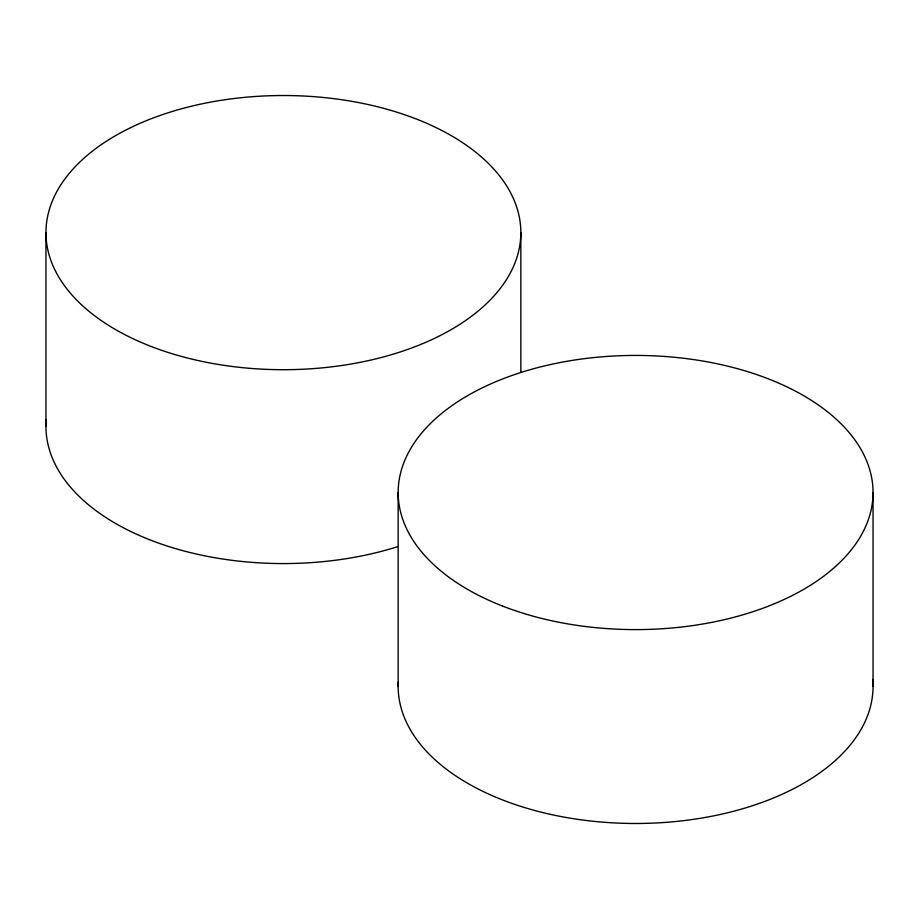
<?xml version="1.0" encoding="UTF-8"?>
<svg xmlns="http://www.w3.org/2000/svg" width="919" height="919" viewBox="0 0 919 919"><rect width="100%" height="100%" fill="white"/><g stroke="black" fill="none" stroke-linecap="round" stroke-linejoin="round"><path stroke-width="1.38" d="M873.05 492.515L873.05 686.39M520.843 232.61A237.447 137.092 0 0 1 164.673 351.334A237.447 137.092 0 0 1 164.673 113.887A237.447 137.092 0 0 1 520.843 232.61L520.843 372.31M398.157 492.515L398.157 686.39M45.95 232.61L45.95 426.485M872.74 679.405A237.447 137.092 0 0 1 638.027 823.47A237.447 137.092 0 0 1 398.272 682.197M397.192 546.805A237.447 137.092 0 0 1 157.069 542.555A237.447 137.092 0 0 1 46.26 419.489M502.509 606.046A237.447 137.092 0 0 0 872.441 502.302A237.447 137.092 0 0 0 531.848 369.208A237.447 137.092 0 0 0 502.509 606.046"/></g></svg>
